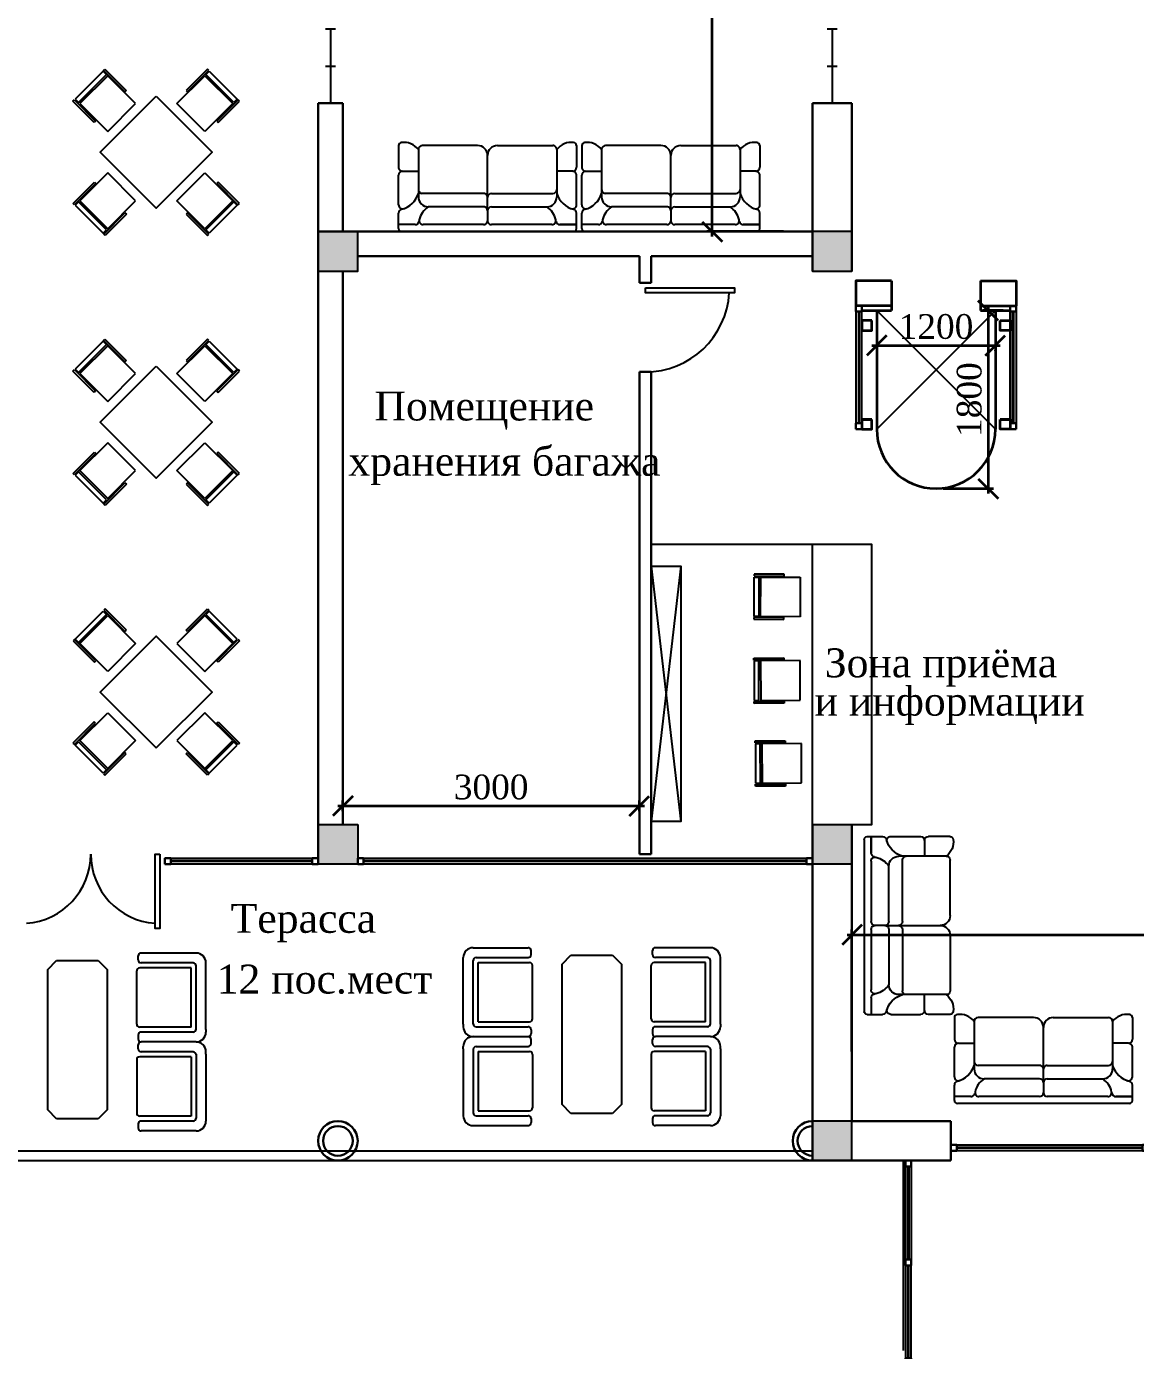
# Model space of a CAD drawing. Header units: inches. Extents: x 2870606 to 3671143, y -733551 to -473558.
# Drawn here: x 2914246 to 2925464, y -688425 to -675029 of the extents above; entities that cross this region are included whole.
import ezdxf

# ---------------------------------------------------------------- set-up
doc = ezdxf.new("R2010")
doc.units = ezdxf.units.IN
doc.header["$MEASUREMENT"] = 0
for name, color, linetype in [('100_FURNITURE', 25, 'Continuous'), ('A_Windows', 160, 'Continuous'), ('ШРИФТ', 7, 'Continuous')]:
    doc.layers.add(name, color=color, linetype=linetype)
doc.styles.add('GENERATED_STYLE_1', font='times.ttf')
doc.styles.add('J~stule', font='dutch.ttf')
doc.linetypes.add('FENCELINE1', pattern='A,0.25,-0.1,[133,ltypeshp.shx,S=0.1,R=0,X=-0.1,Y=0],-0.1,1', length=1.45)
doc.dimstyles.new('J~style', dxfattribs={"dimscale": 100, "dimtxt": 2.5, "dimasz": 2, "dimexe": 0.55, "dimexo": 0.725, "dimtad": 1, "dimdec": 0, "dimdsep": 46, "dimtxsty": 'J~stule', "dimblk": 'OBLIQUE', "dimcen": 2, "dimdle": 0.5, "dimadec": 0, "dimazin": 0, "dimtfac": 1, "dimtdec": 0, "dimtmove": 0, "dimatfit": 3, "dimfxl": 1, "dimarcsym": 0})

# ---------------------------------------------------------------- blocks, each defined once
blk = doc.blocks.new('*U54')
at = {"color": 7, "lineweight": 30}
for points in [[(0, 60), (60, 60), (60, 0), (0, 0)], [(1250, 60), (1190, 60), (1190, 0), (1250, 0)]]:
    blk.add_lwpolyline(points, close=True, dxfattribs=at)
at = {"color": 4, "lineweight": 25}
for points in [[(60, 60), (1190, 60), (1190, 0), (60, 0)], [(60, 35), (1190, 35), (1190, 25), (60, 25)]]:
    blk.add_lwpolyline(points, close=True, dxfattribs=at)
blk = doc.blocks.new('*U53')
at = {"color": 7, "lineweight": 30}
for points in [[(0, 60), (60, 60), (60, 0), (0, 0)], [(1250, 60), (1190, 60), (1190, 0), (1250, 0)]]:
    blk.add_lwpolyline(points, close=True, dxfattribs=at)
at = {"color": 4, "lineweight": 25}
for points in [[(60, 60), (1190, 60), (1190, 0), (60, 0)], [(60, 35), (1190, 35), (1190, 25), (60, 25)]]:
    blk.add_lwpolyline(points, close=True, dxfattribs=at)
blk = doc.blocks.new('hydyd')
for p, q in [((-517, 277), (-531, 263)), ((-302, 61), (-517, 277)), ((302, 61), (517, 277)), ((517, 277), (531, 263)), ((-820, -29), (-537, 254)), ((-503, 220), (-786, -63)), ((-774, -75), (-491, 208)), ((-537, 254), (-503, 220)), ((-531, 263), (-316, 47)), ((-491, 208), (-208, -75)), ((491, 208), (208, -75)), ((531, 263), (316, 47)), ((774, -75), (491, 208)), ((537, 254), (503, 220)), ((503, 220), (786, -63)), ((820, -29), (537, 254)), ((-316, 47), (-302, 61)), ((316, 47), (302, 61)), ((-827, -33), (-841, -47)), ((-841, -47), (-625, -262)), ((-612, -248), (-827, -33)), ((-786, -63), (-820, -29)), ((-491, -358), (-774, -75)), ((-208, -75), (-491, -358)), ((208, -75), (491, -358)), ((491, -358), (774, -75)), ((612, -248), (827, -33)), ((841, -47), (625, -262)), ((786, -63), (820, -29)), ((827, -33), (841, -47)), ((-625, -262), (-612, -248)), ((625, -262), (612, -248)), ((-774, -1057), (-491, -774)), ((-491, -774), (-208, -1057)), ((491, -774), (208, -1057)), ((774, -1057), (491, -774)), ((-627, -867), (-842, -1083)), ((-828, -1097), (-613, -881)), ((-613, -881), (-627, -867)), ((613, -881), (627, -867)), ((828, -1097), (613, -881)), ((627, -867), (842, -1083)), ((-820, -1103), (-786, -1069)), ((-786, -1069), (-503, -1351)), ((-491, -1339), (-774, -1057)), ((-208, -1057), (-491, -1339)), ((208, -1057), (491, -1339)), ((491, -1339), (774, -1057)), ((786, -1069), (503, -1351)), ((820, -1103), (786, -1069)), ((-842, -1083), (-828, -1097)), ((-537, -1386), (-820, -1103)), ((-317, -1177), (-532, -1392)), ((-519, -1406), (-303, -1191)), ((-303, -1191), (-317, -1177)), ((303, -1191), (317, -1177)), ((519, -1406), (303, -1191)), ((317, -1177), (532, -1392)), ((537, -1386), (820, -1103)), ((842, -1083), (828, -1097)), ((-503, -1351), (-537, -1386)), ((-532, -1392), (-519, -1406)), ((503, -1351), (537, -1386)), ((532, -1392), (519, -1406))]:
    blk.add_line(p, q)
blk.add_lwpolyline([(0, -1131), (566, -566), (0, 0), (-566, -566), (0, -1131)])
blk = doc.blocks.new('Divan_TOP_14')
for p, q in [((0, -435), (0, 435)), ((15, 450), (93.1, 450)), ((35, 366.4), (35, 450)), ((135, 450), (285, 450)), ((305, 430), (305, 350)), ((435, 450), (325, 450)), ((415, 350), (175, 350)), ((35, 20), (35, 325.7)), ((125, 20), (125, 300)), ((193.1, 20), (193.1, 330)), ((435, 50), (435, 330)), ((105, 0), (55, 0)), ((105, 0), (385, 0)), ((125, 0), (125, 0)), ((125, 0), (125, 0)), ((125, 0), (125, 0)), ((125, 0), (125, 0)), ((143.1, 0), (385, 0)), ((193.1, 0), (193.1, 0)), ((193.1, 0), (193.1, 0)), ((193.1, 0), (193.1, 0)), ((193.1, 0), (193.1, 0)), ((35, -325.7), (35, -20)), ((125, -20), (125, -300)), ((193.1, -20), (193.1, -330)), ((435, -50), (435, -330)), ((35, -450), (35, -366.4)), ((35, -366.4), (35, -450)), ((415, -350), (175, -350)), ((305, -430), (305, -350)), ((15, -450), (93.1, -450)), ((135, -450), (285, -450)), ((435, -450), (325, -450))]:
    blk.add_line(p, q)
for centre, radius, start, end in [((15, 435), 15, 90, 180), ((93.1, 430), 20, 14.54834, 90), ((229.7, 465.4), 121.1, 194.54834, 252.41773), ((135, 430), 20, 90, 200.52283), ((285, 430), 20, 0, 90), ((325, 430), 20, 90, 180), ((361.9, 421.6), 89.1, 306.58029, 8.65944), ((435, 435), 15, 0, 90), ((55, 366.4), 20, 180, 261.28304), ((55, 325.7), 20, 77.22603, 180), ((35.7, 240.7), 107.2, 33.58471, 77.22603), ((175, 300), 50, 90, 180), ((213.1, 330), 20, 90, 180), ((415, 330), 20, 0, 90), ((55, 20), 20, 180, 270), ((55, -20), 20, 90, 180), ((105, 20), 20, 270, 0), ((105, -20), 20, 0, 90), ((173.1, 20), 20, 270, 0), ((173.1, -20), 20, 0, 90), ((385, 50), 50, 270, 0), ((385, 50), 50, 270, 0), ((385, -50), 50, 0, 90), ((385, -50), 50, 0, 90), ((55, -325.7), 20, 180, 282.77397), ((35.7, -240.7), 107.2, 282.77397, 326.41529), ((175, -300), 50, 180, 270), ((213.1, -330), 20, 180, 270), ((415, -330), 20, 270, 0), ((55, -366.4), 20, 98.71696, 180), ((229.7, -465.4), 121.1, 107.58227, 165.45166), ((361.9, -421.6), 89.1, 351.34056, 53.41971), ((15, -435), 15, 180, 270), ((15, -435), 15, 180, 270), ((93.1, -430), 20, 270, 345.45166), ((135, -430), 20, 159.47717, 270), ((285, -430), 20, 270, 0), ((325, -430), 20, 180, 270), ((435, -435), 15, 270, 360)]:
    blk.add_arc(centre, radius, start, end)
blk = doc.blocks.new('_Oblique')
at = {"color": 0, "linetype": 'ByBlock', "lineweight": -2}
blk.add_line((-0.5, -0.5), (0.5, 0.5), dxfattribs=at)
blk = doc.blocks.new('*D109')
at = {"color": 0, "lineweight": -2, "transparency": 16777216}
for p, q in [((3184438, -573856), (3187538, -573856)), ((3184488, -573909), (3184488, -573801)), ((3187488, -573909), (3187488, -573801))]:
    blk.add_line(p, q, dxfattribs=at)
at = {"layer": 'Defpoints', "color": 0, "lineweight": 35, "transparency": 16777216}
for p in [(3187488, -573856), (3184488, -573982), (3187488, -573982)]:
    blk.add_point(p, dxfattribs=at)
at = {"color": 0, "lineweight": -2, "transparency": 16777216, "xscale": 200, "yscale": 200, "zscale": 200, "rotation": 180}
blk.add_blockref('_Oblique', (3184488, -573856), dxfattribs=at)
at = {"color": 0, "lineweight": -2, "transparency": 16777216, "xscale": 200, "yscale": 200, "zscale": 200}
blk.add_blockref('_Oblique', (3187488, -573856), dxfattribs=at)
at = {"color": 0, "transparency": 16777216, "insert": (3185988, -573666), "char_height": 250, "attachment_point": 5, "style": 'J~stule'}
blk.add_mtext('3000', dxfattribs=at)
blk = doc.blocks.new('*D123')
at = {"color": 0, "lineweight": -2, "transparency": 16777216}
for p, q in [((3188946, -562445), (3188169, -562445)), ((3188224, -568095), (3188224, -562395)), ((3188946, -568045), (3188169, -568045))]:
    blk.add_line(p, q, dxfattribs=at)
at = {"layer": 'Defpoints', "color": 0, "lineweight": 35, "transparency": 16777216}
for p in [(3188224, -562445), (3189018, -562445, -28), (3189018, -568045)]:
    blk.add_point(p, dxfattribs=at)
at = {"color": 0, "lineweight": -2, "transparency": 16777216, "xscale": 200, "yscale": 200, "zscale": 200}
for p, rotation in [((3188224, -562445), 90), ((3188224, -568045), 270)]:
    blk.add_blockref('_Oblique', p, dxfattribs=dict(at, rotation=rotation))
at = {"color": 0, "transparency": 16777216, "insert": (3188031, -565245), "char_height": 250, "attachment_point": 5, "rotation": 90, "style": 'J~stule'}
blk.add_mtext('5600', dxfattribs=at)
blk = doc.blocks.new('*D143')
at = {"color": 0, "lineweight": -2, "transparency": 16777216}
for p, q in [((3189588, -575160), (3201288, -575160)), ((3189638, -576342), (3189638, -575105)), ((3201238, -576342), (3201238, -575105))]:
    blk.add_line(p, q, dxfattribs=at)
at = {"layer": 'Defpoints', "color": 0, "lineweight": 35, "transparency": 16777216}
for p in [(3201238, -575160), (3189638, -576414), (3201238, -576414)]:
    blk.add_point(p, dxfattribs=at)
at = {"color": 0, "lineweight": -2, "transparency": 16777216, "xscale": 200, "yscale": 200, "zscale": 200, "rotation": 180}
blk.add_blockref('_Oblique', (3189638, -575160), dxfattribs=at)
at = {"color": 0, "lineweight": -2, "transparency": 16777216, "xscale": 200, "yscale": 200, "zscale": 200}
blk.add_blockref('_Oblique', (3201238, -575160), dxfattribs=at)
at = {"color": 0, "transparency": 16777216, "insert": (3195438, -574969), "char_height": 250, "attachment_point": 5, "style": 'J~stule'}
blk.add_mtext('11600', dxfattribs=at)
blk = doc.blocks.new('*D150')
at = {"color": 0, "lineweight": -2, "transparency": 16777216}
for p, q in [((3189838, -569198), (3191138, -569198)), ((3189888, -569244), (3189888, -569253)), ((3191088, -569244), (3191088, -569253))]:
    blk.add_line(p, q, dxfattribs=at)
at = {"layer": 'Defpoints', "color": 0, "lineweight": 35, "transparency": 16777216}
for p in [(3189888, -569171), (3191088, -569171), (3191088, -569198)]:
    blk.add_point(p, dxfattribs=at)
at = {"color": 0, "lineweight": -2, "transparency": 16777216, "xscale": 200, "yscale": 200, "zscale": 200, "rotation": 180}
blk.add_blockref('_Oblique', (3189888, -569198), dxfattribs=at)
at = {"color": 0, "lineweight": -2, "transparency": 16777216, "xscale": 200, "yscale": 200, "zscale": 200}
blk.add_blockref('_Oblique', (3191088, -569198), dxfattribs=at)
at = {"color": 0, "transparency": 16777216, "insert": (3190488, -569007), "char_height": 250, "attachment_point": 5, "style": 'J~stule'}
blk.add_mtext('1200', dxfattribs=at)
blk = doc.blocks.new('*D151')
at = {"color": 0, "lineweight": -2, "transparency": 16777216}
for p, q in [((3191016, -568795), (3191016, -570695)), ((3191166, -568845), (3190961, -568845)), ((3190561, -570645), (3191071, -570645))]:
    blk.add_line(p, q, dxfattribs=at)
at = {"layer": 'Defpoints', "color": 0, "lineweight": 35, "transparency": 16777216}
for p in [(3191238, -568845), (3190488, -570645), (3191016, -570645)]:
    blk.add_point(p, dxfattribs=at)
at = {"color": 0, "lineweight": -2, "transparency": 16777216, "xscale": 200, "yscale": 200, "zscale": 200}
for p, rotation in [((3191016, -568845), 90), ((3191016, -570645), 270)]:
    blk.add_blockref('_Oblique', p, dxfattribs=dict(at, rotation=rotation))
at = {"color": 0, "transparency": 16777216, "insert": (3190825, -569745), "char_height": 250, "attachment_point": 5, "rotation": 90, "style": 'J~stule'}
blk.add_mtext('1800', dxfattribs=at)
blk = doc.blocks.new('*U70')
at = {"color": 7, "lineweight": 30}
for points in [[(0, 60), (60, 60), (60, 0), (0, 0)], [(2000, 60), (1940, 60), (1940, 0), (2000, 0)]]:
    blk.add_lwpolyline(points, close=True, dxfattribs=at)
at = {"color": 4, "lineweight": 25}
for points in [[(60, 60), (1940, 60), (1940, 0), (60, 0)], [(60, 35), (1940, 35), (1940, 25), (60, 25)]]:
    blk.add_lwpolyline(points, close=True, dxfattribs=at)
blk = doc.blocks.new('*U72')
at = {"color": 7, "lineweight": 30}
for points in [[(0, 60), (60, 60), (60, 0), (0, 0)], [(4600, 60), (4540, 60), (4540, 0), (4600, 0)]]:
    blk.add_lwpolyline(points, close=True, dxfattribs=at)
at = {"color": 4, "lineweight": 25}
for points in [[(60, 60), (4540, 60), (4540, 0), (60, 0)], [(60, 35), (4540, 35), (4540, 25), (60, 25)]]:
    blk.add_lwpolyline(points, close=True, dxfattribs=at)
blk = doc.blocks.new('*U73')
at = {"color": 7, "lineweight": 30}
for points in [[(0, 60), (60, 60), (60, 0), (0, 0)], [(1550, 60), (1490, 60), (1490, 0), (1550, 0)]]:
    blk.add_lwpolyline(points, close=True, dxfattribs=at)
at = {"color": 4, "lineweight": 25}
for points in [[(60, 60), (1490, 60), (1490, 0), (60, 0)], [(60, 35), (1490, 35), (1490, 25), (60, 25)]]:
    blk.add_lwpolyline(points, close=True, dxfattribs=at)
blk = doc.blocks.new('*U105')
at = {"color": 7, "lineweight": 30}
for points in [[(0, 60), (60, 60), (60, 0), (0, 0)], [(1060, 60), (1000, 60), (1000, 0), (1060, 0)]]:
    blk.add_lwpolyline(points, close=True, dxfattribs=at)
at = {"color": 4, "lineweight": 25}
for points in [[(60, 60), (1000, 60), (1000, 0), (60, 0)], [(60, 35), (1000, 35), (1000, 25), (60, 25)]]:
    blk.add_lwpolyline(points, close=True, dxfattribs=at)
blk = doc.blocks.new('dfgfdgf')
h = blk.add_hatch(color=256)
h.dxf.hatch_style = 1
h.paths.add_polyline_path([(3361175.57, -525833.49), (3361175.57, -525433.49), (3360775.57, -525433.49), (3360775.57, -525833.49)])
h = blk.add_hatch(color=256)
h.dxf.hatch_style = 1
h.paths.add_polyline_path([(3366175.57, -525833.49), (3366175.57, -525433.49), (3365775.57, -525433.49), (3365775.57, -525833.49)])
h = blk.add_hatch(color=256)
h.dxf.hatch_style = 1
h.paths.add_polyline_path([(3360775.57, -531833.49), (3360775.57, -531433.49), (3361175.57, -531433.49), (3361175.57, -531833.49)])
h = blk.add_hatch(color=256)
h.dxf.hatch_style = 1
h.paths.add_polyline_path([(3365775.57, -531833.49), (3365775.57, -531433.49), (3366175.57, -531433.49), (3366175.57, -531833.49)])
h = blk.add_hatch(color=256)
h.dxf.hatch_style = 1
h.paths.add_polyline_path([(3366175.57, -534833.49), (3366175.57, -534433.49), (3365775.57, -534433.49), (3365775.57, -534833.49)])
for p, q in [((3360850.57, -523383.49), (3360950.57, -523383.49)), ((3360900.57, -523383.49), (3360900.57, -524133.49)), ((3365925.57, -523383.49), (3366025.57, -523383.49)), ((3365975.57, -523383.49), (3365975.57, -524133.49)), ((3360850.57, -523758.49), (3360950.57, -523758.49)), ((3365925.57, -523758.49), (3366025.57, -523758.49)), ((3366425.57, -527433.49), (3367625.57, -526233.49)), ((3366425.57, -526233.49), (3367625.57, -527433.49)), ((3364445.57, -528819.19), (3364145.57, -531401.31)), ((3364145.57, -528819.19), (3364445.57, -531401.31)), ((3365184.44, -529328.6, -1135.53), (3365186.54, -528928.6, -1135.53)), ((3365185.19, -528898.69, -1135.53), (3365185.09, -528918.2, -1135.53)), ((3365185.09, -528918.2, -1135.53), (3365489.5, -528919.79, -1135.53)), ((3365489.6, -528900.29, -1135.53), (3365185.19, -528898.69, -1135.53)), ((3365186.54, -528928.6, -1135.53), (3365234.98, -528928.86, -1135.53)), ((3365234.98, -528928.86, -1135.53), (3365232.89, -529328.85, -1135.53)), ((3365249.85, -529328.94, -1135.53), (3365251.95, -528928.95, -1135.53)), ((3365251.95, -528928.95, -1135.53), (3365651.94, -528931.04, -1135.53)), ((3365489.5, -528919.79, -1135.53), (3365489.6, -528900.29, -1135.53)), ((3365651.94, -528931.04, -1135.53), (3365649.85, -529331.03, -1135.53)), ((3365182.9, -529336.73, -1135.53), (3365182.8, -529356.23, -1135.53)), ((3365182.8, -529356.23, -1135.53), (3365487.21, -529357.82, -1135.53)), ((3365487.31, -529338.32, -1135.53), (3365182.9, -529336.73, -1135.53)), ((3365232.89, -529328.85, -1135.53), (3365184.44, -529328.6, -1135.53)), ((3365649.85, -529331.03, -1135.53), (3365249.85, -529328.94, -1135.53)), ((3365487.21, -529357.82, -1135.53), (3365487.31, -529338.32, -1135.53)), ((3365182.8, -529749.37, -1135.53), (3365487.21, -529747.78, -1135.53)), ((3365182.9, -529768.87, -1135.53), (3365182.8, -529749.37, -1135.53)), ((3365487.31, -529767.28, -1135.53), (3365182.9, -529768.87, -1135.53)), ((3365232.89, -529776.75, -1135.53), (3365184.44, -529777, -1135.53)), ((3365184.44, -529777, -1135.53), (3365186.54, -530176.99, -1135.53)), ((3365234.98, -530176.74, -1135.53), (3365232.89, -529776.75, -1135.53)), ((3365649.85, -529774.56, -1135.53), (3365249.85, -529776.66, -1135.53)), ((3365249.85, -529776.66, -1135.53), (3365251.95, -530176.65, -1135.53)), ((3365487.21, -529747.78, -1135.53), (3365487.31, -529767.28, -1135.53)), ((3365651.94, -530174.56, -1135.53), (3365649.85, -529774.56, -1135.53)), ((3365185.09, -530187.4, -1135.53), (3365489.5, -530185.81, -1135.53)), ((3365185.19, -530206.9, -1135.53), (3365185.09, -530187.4, -1135.53)), ((3365489.6, -530205.31, -1135.53), (3365185.19, -530206.9, -1135.53)), ((3365186.54, -530176.99, -1135.53), (3365234.98, -530176.74, -1135.53)), ((3365251.95, -530176.65, -1135.53), (3365651.94, -530174.56, -1135.53)), ((3365489.5, -530185.81, -1135.53), (3365489.6, -530205.31, -1135.53)), ((3365196.33, -530587.49, -1135.53), (3365500.74, -530585.9, -1135.53)), ((3365196.43, -530606.99, -1135.53), (3365196.33, -530587.49, -1135.53)), ((3365500.84, -530605.4, -1135.53), (3365196.43, -530606.99, -1135.53)), ((3365246.41, -530614.87, -1135.53), (3365197.97, -530615.12, -1135.53)), ((3365197.97, -530615.12, -1135.53), (3365200.06, -531015.12, -1135.53)), ((3365248.51, -531014.86, -1135.53), (3365246.41, -530614.87, -1135.53)), ((3365663.38, -530612.69, -1135.53), (3365263.38, -530614.78, -1135.53)), ((3365263.38, -530614.78, -1135.53), (3365265.47, -531014.77, -1135.53)), ((3365500.74, -530585.9, -1135.53), (3365500.84, -530605.4, -1135.53)), ((3365665.47, -531012.68, -1135.53), (3365663.38, -530612.69, -1135.53)), ((3365198.62, -531025.52, -1135.53), (3365503.03, -531023.93, -1135.53)), ((3365200.06, -531015.12, -1135.53), (3365248.51, -531014.86, -1135.53)), ((3365265.47, -531014.77, -1135.53), (3365665.47, -531012.68, -1135.53)), ((3365503.03, -531023.93, -1135.53), (3365503.13, -531043.43, -1135.53)), ((3365198.72, -531045.03, -1135.53), (3365198.62, -531025.52, -1135.53)), ((3365503.13, -531043.43, -1135.53), (3365198.72, -531045.03, -1135.53)), ((3358954.79, -532802.78), (3358954.79, -532762.78)), ((3359540.96, -532732.78), (3358984.79, -532732.78)), ((3362343.96, -532678.84), (3362900.13, -532678.84)), ((3362930.13, -532748.84), (3362930.13, -532708.84)), ((3364157.78, -532748.84), (3364157.78, -532708.84)), ((3364743.96, -532678.84), (3364187.78, -532678.84)), ((3359490.96, -532882.78), (3358970.96, -532882.78)), ((3359510.96, -532832.78), (3358984.79, -532832.78)), ((3359490.96, -533482.78), (3359490.96, -532882.78)), ((3359540.96, -533507.78), (3359540.96, -532862.78)), ((3359640.96, -533507.78), (3359640.96, -532832.78)), ((3362243.96, -533453.84), (3362243.96, -532778.84)), ((3362243.96, -533453.84), (3362243.96, -532778.84)), ((3362343.96, -533453.84), (3362343.96, -532808.84)), ((3362373.96, -532778.84), (3362900.13, -532778.84)), ((3362393.96, -533428.84), (3362393.96, -532828.84)), ((3362393.96, -532828.84), (3362913.96, -532828.84)), ((3362943.96, -533398.84), (3362943.96, -532858.84)), ((3364143.96, -533398.84), (3364143.96, -532858.84)), ((3364693.96, -532828.84), (3364173.96, -532828.84)), ((3364713.96, -532778.84), (3364187.78, -532778.84)), ((3364693.96, -533428.84), (3364693.96, -532828.84)), ((3364743.96, -533453.84), (3364743.96, -532808.84)), ((3364843.96, -533453.84), (3364843.96, -532778.84)), ((3358940.96, -533452.78), (3358940.96, -532912.78)), ((3362393.96, -533428.84), (3362913.96, -533428.84)), ((3364693.96, -533428.84), (3364173.96, -533428.84)), ((3358954.79, -533562.78), (3358954.79, -533602.78)), ((3359490.96, -533482.78), (3358970.96, -533482.78)), ((3359510.96, -533532.78), (3358984.79, -533532.78)), ((3359540.96, -533507.78), (3359540.96, -533502.78)), ((3359640.96, -533507.78), (3359640.96, -533532.78)), ((3362243.96, -533453.84), (3362243.96, -533478.84)), ((3362243.96, -533453.84), (3362243.96, -533478.84)), ((3362343.96, -533453.84), (3362343.96, -533448.84)), ((3362373.96, -533478.84), (3362900.13, -533478.84)), ((3362930.13, -533508.84), (3362930.13, -533548.84)), ((3364157.78, -533508.84), (3364157.78, -533548.84)), ((3364713.96, -533478.84), (3364187.78, -533478.84)), ((3364743.96, -533453.84), (3364743.96, -533448.84)), ((3364843.96, -533453.84), (3364843.96, -533478.84)), ((3358954.79, -533702.78), (3358954.79, -533662.78)), ((3359540.96, -533632.78), (3358984.79, -533632.78)), ((3359540.96, -533632.78), (3358984.79, -533632.78)), ((3362243.96, -533703.84), (3362243.96, -533678.84)), ((3362243.96, -533703.84), (3362243.96, -533678.84)), ((3362343.96, -533578.84), (3362900.13, -533578.84)), ((3362343.96, -533578.84), (3362900.13, -533578.84)), ((3362373.96, -533678.84), (3362900.13, -533678.84)), ((3362930.13, -533648.84), (3362930.13, -533608.84)), ((3364157.78, -533648.84), (3364157.78, -533608.84)), ((3364743.96, -533578.84), (3364187.78, -533578.84)), ((3364743.96, -533578.84), (3364187.78, -533578.84)), ((3364713.96, -533678.84), (3364187.78, -533678.84)), ((3364843.96, -533703.84), (3364843.96, -533678.84)), ((3358940.96, -533812.78), (3358940.96, -534352.78)), ((3359490.96, -533782.78), (3358970.96, -533782.78)), ((3359510.96, -533732.78), (3358984.79, -533732.78)), ((3359490.96, -533782.78), (3359490.96, -534382.78)), ((3359540.96, -533757.78), (3359540.96, -534402.78)), ((3359540.96, -533757.78), (3359540.96, -533762.78)), ((3359640.96, -533757.78), (3359640.96, -533732.78)), ((3359640.96, -533757.78), (3359640.96, -534432.78)), ((3362243.96, -533703.84), (3362243.96, -534378.84)), ((3362243.96, -533703.84), (3362243.96, -534378.84)), ((3362343.96, -533703.84), (3362343.96, -534348.84)), ((3362343.96, -533703.84), (3362343.96, -533708.84)), ((3362393.96, -533728.84), (3362393.96, -534328.84)), ((3362393.96, -533728.84), (3362913.96, -533728.84)), ((3362943.96, -533758.84), (3362943.96, -534298.84)), ((3364143.96, -533758.84), (3364143.96, -534298.84)), ((3364693.96, -533728.84), (3364173.96, -533728.84)), ((3364693.96, -533728.84), (3364693.96, -534328.84)), ((3364743.96, -533703.84), (3364743.96, -534348.84)), ((3364743.96, -533703.84), (3364743.96, -533708.84)), ((3364843.96, -533703.84), (3364843.96, -534378.84)), ((3362393.96, -534328.84), (3362913.96, -534328.84)), ((3364693.96, -534328.84), (3364173.96, -534328.84)), ((3358954.79, -534462.78), (3358954.79, -534502.78)), ((3359490.96, -534382.78), (3358970.96, -534382.78)), ((3359510.96, -534432.78), (3358984.79, -534432.78)), ((3362343.96, -534478.84), (3362900.13, -534478.84)), ((3362373.96, -534378.84), (3362900.13, -534378.84)), ((3362930.13, -534408.84), (3362930.13, -534448.84)), ((3364157.78, -534408.84), (3364157.78, -534448.84)), ((3364713.96, -534378.84), (3364187.78, -534378.84)), ((3364743.96, -534478.84), (3364187.78, -534478.84)), ((3359540.96, -534532.78), (3358984.79, -534532.78)), ((3351175.57, -534833.49), (3365775.57, -534833.49)), ((3366695.57, -536754.66), (3366695.57, -534833.49))]:
    blk.add_line(p, q)
at = {"lineweight": 30}
for p, q in [((3360775.57, -525433.49), (3360775.57, -524133.49)), ((3360775.57, -524133.49), (3361025.57, -524133.49)), ((3361025.57, -525433.49), (3361025.57, -524133.49)), ((3365775.57, -524133.49), (3366175.57, -524133.49)), ((3360775.57, -531833.49), (3360775.57, -525433.49)), ((3360775.57, -525433.49), (3365775.57, -525433.49)), ((3361175.57, -525683.49), (3364025.57, -525683.49)), ((3364025.57, -525683.49), (3364025.57, -525953.49)), ((3364145.57, -525683.49), (3365775.57, -525683.49)), ((3364145.57, -525683.49), (3364145.57, -525953.49)), ((3361025.57, -531433.49), (3361025.57, -525833.49)), ((3364025.57, -525953.49), (3364145.57, -525953.49)), ((3364025.57, -526853.49), (3364025.57, -531733.49)), ((3364025.57, -526853.49), (3364145.57, -526853.49)), ((3364145.57, -526853.49), (3364145.57, -531733.49)), ((3365775.57, -534833.49), (3365775.57, -531433.49)), ((3366175.57, -534433.49), (3366175.57, -531433.49)), ((3364025.57, -531733.49), (3364145.57, -531733.49)), ((3367175.57, -534433.49), (3366175.57, -534433.49)), ((3367175.57, -534833.49), (3367175.57, -534433.49)), ((3367175.57, -534833.49), (3365775.57, -534833.49))]:
    blk.add_line(p, q, dxfattribs=at)
at = {"lineweight": 35}
for p, q in [((3366575.57, -525933.49), (3366575.57, -526233.49)), ((3367475.57, -525933.49), (3367475.57, -526233.49)), ((3366575.57, -526183.49), (3366215.57, -526183.49)), ((3367475.57, -526183.49), (3367835.57, -526183.49)), ((3366275.57, -527333.49), (3366375.57, -527333.49)), ((3367775.57, -527333.49), (3367675.57, -527333.49)), ((3367675.57, -527433.49), (3367675.57, -527333.49)), ((3366275.57, -527433.49), (3366375.57, -527433.49)), ((3367775.57, -527433.49), (3367675.57, -527433.49))]:
    blk.add_line(p, q, dxfattribs=at)
at = {"color": 4, "lineweight": 35}
for p, q in [((3366275.57, -526233.49), (3366575.57, -526233.49)), ((3366425.57, -526233.49), (3366425.57, -527433.49)), ((3367475.57, -526233.49), (3367775.57, -526233.49)), ((3367625.57, -526233.49), (3367625.57, -527433.49))]:
    blk.add_line(p, q, dxfattribs=at)
at = {"linetype": 'FENCELINE1', "ltscale": 200}
blk.add_line((3351175.57, -534733.49), (3365775.57, -534733.49), dxfattribs=at)
at = {"lineweight": 30}
for points in [[(3365775.57, -525833.49), (3365775.57, -524133.49)], [(3366175.57, -525833.49), (3366175.57, -524133.49)]]:
    blk.add_lwpolyline(points, dxfattribs=at)
for points in [[(3360775.57, -525433.49), (3360775.57, -525833.49), (3361175.57, -525833.49), (3361175.57, -525433.49)], [(3365775.57, -525433.49), (3365775.57, -525833.49), (3366175.57, -525833.49), (3366175.57, -525433.49)], [(3364085.57, -526003.49), (3364985.57, -526003.49), (3364985.57, -526053.49), (3364085.57, -526053.49)], [(3364145.57, -528819.19), (3364445.57, -528819.19), (3364445.57, -531401.31), (3364145.57, -531401.31)], [(3361175.57, -531433.49), (3361175.57, -531833.49), (3360775.57, -531833.49), (3360775.57, -531433.49)], [(3366175.57, -531433.49), (3366175.57, -531833.49), (3365775.57, -531833.49), (3365775.57, -531433.49)], [(3359175.57, -531733.49), (3359175.57, -532483.49), (3359125.57, -532483.49), (3359125.57, -531733.49)], [(3365775.57, -534433.49), (3365775.57, -534833.49), (3366175.57, -534833.49), (3366175.57, -534433.49)]]:
    blk.add_lwpolyline(points, close=True)
at = {"lineweight": 35}
for points in [[(3366575.57, -525933.49), (3366215.57, -525933.49), (3366215.57, -526183.49)], [(3367475.57, -525933.49), (3367835.57, -525933.49), (3367835.57, -526183.49)]]:
    blk.add_lwpolyline(points, dxfattribs=at)
for points in [[(3366375.57, -526333.49), (3366275.57, -526333.49), (3366275.57, -526433.49), (3366375.57, -526433.49)], [(3367675.57, -526333.49), (3367775.57, -526333.49), (3367775.57, -526433.49), (3367675.57, -526433.49)], [(3366375.57, -527333.49), (3366275.57, -527333.49), (3366275.57, -527433.49), (3366375.57, -527433.49)], [(3367675.57, -527333.49), (3367775.57, -527333.49), (3367775.57, -527433.49), (3367675.57, -527433.49)]]:
    blk.add_lwpolyline(points, close=True, dxfattribs=at)
for points in [[(3365775.57, -531433.49), (3365775.57, -528600.79), (3364145.57, -528600.79)], [(3365775.57, -531433.49), (3366375.57, -531433.49), (3366375.57, -528600.79), (3365375.57, -528600.79)]]:
    blk.add_lwpolyline(points)
at = {"lineweight": 30}
for radius in [200, 150]:
    blk.add_circle((3360975.57, -534633.49), radius, dxfattribs=at)
for centre, radius, start, end in [((3364085.57, -526003.49), 850, 270, 356.627713), ((3357775.57, -531733.49), 700, 274.096044, 0), ((3359175.57, -531733.49), 700, 180, 265.903956), ((3358984.79, -532762.78), 30, 90, 180), ((3359540.96, -532832.78), 100, 0, 90), ((3362343.96, -532778.84), 100, 90, 180), ((3362900.13, -532708.84), 30, 0, 90), ((3362900.13, -532748.84), 30, 270, 0), ((3364187.78, -532708.84), 30, 90, 180), ((3364187.78, -532748.84), 30, 180, 270), ((3364743.96, -532778.84), 100, 0, 90), ((3358970.96, -532912.78), 30, 90, 180), ((3358984.79, -532802.78), 30, 180, 270), ((3359510.96, -532862.78), 30, 0, 90), ((3362373.96, -532808.84), 30, 90, 180), ((3362913.96, -532858.84), 30, 0, 90), ((3364173.96, -532858.84), 30, 90, 180), ((3364713.96, -532808.84), 30, 0, 90), ((3362913.96, -533398.84), 30, 270, 0), ((3364173.96, -533398.84), 30, 180, 270), ((3358970.96, -533452.78), 30, 180, 270), ((3358984.79, -533562.78), 30, 90, 180), ((3359510.96, -533502.78), 30, 270, 0), ((3359540.96, -533532.78), 100, 270, 0), ((3362343.96, -533478.84), 100, 180, 270), ((3362373.96, -533448.84), 30, 180, 270), ((3362900.13, -533508.84), 30, 0, 90), ((3362900.13, -533548.84), 30, 270, 0), ((3364187.78, -533508.84), 30, 90, 180), ((3364187.78, -533548.84), 30, 180, 270), ((3364713.96, -533448.84), 30, 270, 0), ((3364743.96, -533478.84), 100, 270, 0), ((3358984.79, -533602.78), 30, 180, 270), ((3358984.79, -533662.78), 30, 90, 180), ((3358984.79, -533702.78), 30, 180, 270), ((3359540.96, -533732.78), 100, 0, 90), ((3362343.96, -533678.84), 100, 90, 180), ((3362373.96, -533708.84), 30, 90, 180), ((3362900.13, -533608.84), 30, 0, 90), ((3362900.13, -533648.84), 30, 270, 0), ((3364187.78, -533608.84), 30, 90, 180), ((3364187.78, -533648.84), 30, 180, 270), ((3364713.96, -533708.84), 30, 0, 90), ((3364743.96, -533678.84), 100, 0, 90), ((3358970.96, -533812.78), 30, 90, 180), ((3359510.96, -533762.78), 30, 0, 90), ((3362913.96, -533758.84), 30, 0, 90), ((3364173.96, -533758.84), 30, 90, 180), ((3358970.96, -534352.78), 30, 180, 270), ((3362373.96, -534348.84), 30, 180, 270), ((3362913.96, -534298.84), 30, 270, 0), ((3364173.96, -534298.84), 30, 180, 270), ((3364713.96, -534348.84), 30, 270, 0), ((3358984.79, -534462.78), 30, 90, 180), ((3358984.79, -534502.78), 30, 180, 270), ((3359510.96, -534402.78), 30, 270, 0), ((3359540.96, -534432.78), 100, 270, 0), ((3362343.96, -534378.84), 100, 180, 270), ((3362900.13, -534408.84), 30, 0, 90), ((3362900.13, -534448.84), 30, 270, 0), ((3364187.78, -534408.84), 30, 90, 180), ((3364187.78, -534448.84), 30, 180, 270), ((3364743.96, -534378.84), 100, 270, 0)]:
    blk.add_arc(centre, radius, start, end)
at = {"color": 4, "lineweight": 35}
blk.add_arc((3367025.57, -527433.49), 600, 180, 359.999961, dxfattribs=at)
at = {"lineweight": 30}
for radius in [200, 150]:
    blk.add_arc((3365775.57, -534633.49), radius, 90, 270, dxfattribs=at)
at = {"layer": '100_FURNITURE', "color": 0}
for p, q in [((3363243.96, -532844.9), (3363333.25, -532755.61)), ((3363333.25, -532755.61), (3363754.67, -532755.61)), ((3363754.67, -532755.61), (3363843.96, -532844.9)), ((3358040.96, -532898.84), (3358130.25, -532809.55)), ((3358040.96, -534320.26), (3358040.96, -532898.84)), ((3358130.25, -532809.55), (3358551.67, -532809.55)), ((3358551.67, -532809.55), (3358640.96, -532898.84)), ((3358640.96, -532898.84), (3358640.96, -534320.26)), ((3363243.96, -534266.32), (3363243.96, -532844.9)), ((3363843.96, -532844.9), (3363843.96, -534266.32)), ((3358130.25, -534409.55), (3358040.96, -534320.26)), ((3358640.96, -534320.26), (3358551.67, -534409.55)), ((3363333.25, -534355.61), (3363243.96, -534266.32)), ((3363754.67, -534355.61), (3363333.25, -534355.61)), ((3363843.96, -534266.32), (3363754.67, -534355.61)), ((3358551.67, -534409.55), (3358130.25, -534409.55))]:
    blk.add_line(p, q, dxfattribs=at)
at = {"xscale": -1, "rotation": 180}
for p in [(3359137.92, -525196.24), (3359137.92, -527927.41)]:
    blk.add_blockref('hydyd', p, dxfattribs=at)
at = {"yscale": 2, "zscale": 2}
for p, xscale, rotation in [((3362489.27, -525433.49), 2, 89.99999999999999), ((3364343.3, -525433.49), 2, 89.99999999999999), ((3366298.71, -532454.08), -2, 180), ((3368111.3, -534255.55), 2, 90.00000000000001)]:
    blk.add_blockref('Divan_TOP_14', p, dxfattribs=dict(at, xscale=xscale, rotation=rotation))
blk.add_blockref('hydyd', (3359137.92, -529527.22))
at = {"layer": 'A_Windows', "color": 5, "lineweight": 30, "xscale": -1}
for name, p, rotation in [('*U53', (3366275.57, -526183.49), 89.99998460706348), ('*U105', (3366715.57, -536893.49), 269.9999999999999)]:
    blk.add_blockref(name, p, dxfattribs=dict(at, rotation=rotation))
at = {"layer": 'A_Windows', "color": 5, "lineweight": 30}
for name, p, rotation in [('*U54', (3367775.57, -526183.49), 270.0000153929365), ('*U73', (3360775.57, -531773.49), 180.0000153929365), ('*U72', (3365775.57, -531773.49), 180.0000153929365), ('*U70', (3369175.57, -534673.49), 180.0000153929365), ('*U105', (3366715.57, -534833.49), 270.0000000000001)]:
    blk.add_blockref(name, p, dxfattribs=dict(at, rotation=rotation))
at = {"layer": 'ШРИФТ', "style": 'GENERATED_STYLE_1'}
for s, p in [('Помещение', (3361345.33, -527344.62)), ('хранения багажа', (3361081.55, -527903.76)), ('Зона приёма', (3365900.04, -529943.05)), (' и информации', (3365686.28, -530330.72)), ('Терасса', (3359890.92, -532528.44)), ('12 пос.мест', (3359749.9, -533142.88))]:
    blk.add_text(s, height=292.5, dxfattribs=at).set_placement(p)
for base, p1, p2, picture, middle in [((3364761.4, -519833.49), (3365555.74, -525433.49), (3365555.74, -519833.49, -28.01), '*D123', (3364568.7, -522633.49)), ((3367553.54, -528033.49), (3367775.57, -526233.49), (3367025.57, -528033.49), '*D151', (3367362.48, -527133.49))]:
    dim = blk.add_linear_dim(base=base, p1=p1, p2=p2, angle=90, dimstyle='J~style', override={"dimdec": 1, "dimtdec": 1})
    dim.commit()
    dim.dimension.update_dxf_attribs({"geometry": picture, "text_midpoint": middle, "insert": (176537.36, 42611.32)})
for base, p1, p2, picture, middle in [((3367625.57, -526586.93), (3366425.57, -526559.77), (3367625.57, -526559.77), '*D150', (3367025.57, -526396.05)), ((3364025.57, -531245.13), (3361025.57, -531370.19), (3364025.57, -531370.19), '*D109', (3362525.57, -531055.12)), ((3377775.57, -532548.5), (3366175.57, -533802.95), (3377775.57, -533802.95), '*D143', (3371975.57, -532357.62))]:
    dim = blk.add_linear_dim(base=base, p1=p1, p2=p2, dimstyle='J~style', override={"dimdec": 1, "dimtdec": 1})
    dim.commit()
    dim.dimension.update_dxf_attribs({"geometry": picture, "text_midpoint": middle, "insert": (176537.36, 42611.32)})

msp = doc.modelspace()

# ---------------------------------------------------------------- block references
at = {"color": 1, "lineweight": 35}
msp.add_blockref('dfgfdgf', (-443579.5, -151670.23), dxfattribs=at)

doc.saveas('drawing.dxf')
